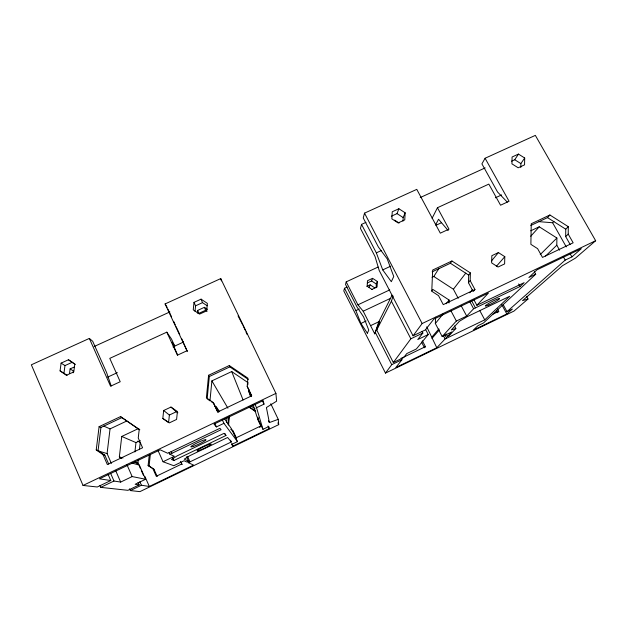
<?xml version="1.0" encoding="UTF-8"?>
<svg xmlns="http://www.w3.org/2000/svg" width="627" height="627" viewBox="0 0 627 627"><rect width="100%" height="100%" fill="white"/><g stroke="black" fill="none" stroke-linecap="round" stroke-linejoin="round"><path stroke-width="0.94" d="M568.227 234.122L568.281 226.66L549.895 214.998L531.241 223.761L530.881 244.35L537.598 248.645L542.488 257.407L573.149 242.806L568.227 234.122L565.687 236.591L570.115 244.412M565.687 236.591L565.75 229.184L568.281 226.66M559.605 250.165L556.807 245.196L556.886 238.017L539.259 226.794L530.724 230.814M524.689 158.004L524.556 164.854L518.176 167.785L511.93 163.851L512.087 157.001L518.458 154.085L524.689 158.004L520.865 163.6L520.786 167.456M504.798 256.686L504.625 263.912L498.05 267.024L491.654 262.901L491.85 255.683L498.418 252.587L504.798 256.686L496.318 266.42M470.156 280.63L470.407 272.949L451.942 260.989L432.669 270.041L431.768 291.226L438.516 295.63L443.273 304.628L474.952 289.549L470.156 280.63L468.447 282.73L473.205 291.571M468.447 282.73L468.706 275.12L470.407 272.949M449.003 302.966L449.112 300.035L432.818 289.4L431.768 290.967M446.15 333.979L447.451 336.456L451.675 331.981L442.192 336.542L435.35 323.508L435.608 317.215M401.1 358.088L401.946 359.733L395.864 367.493L436.807 347.734L426.744 326.832M403.012 221.08L403.185 217.593L405.128 212.78L398.874 208.744L392.243 211.777L391.867 218.862L398.137 222.922L404.776 219.873L405.128 212.78M372.172 289.556L367.156 286.249L367.485 280.724L372.587 278.341L377.368 281.484L377.062 287.009L371.952 289.4M376.122 287.699L376.333 284.055L377.368 281.484M259.382 427.285L261.145 426.438L257.862 419.51L257.807 417.167M257.862 419.51L258.003 417.801M251.623 396.037L247.195 386.357L247.916 378.183L229.294 365.541L208.587 375.267L206.393 397.816L213.196 402.479L217.898 412.088M247.806 384.806L247.963 383.003M250.353 396.154L248.856 391.514L249.013 389.775M228.15 424.604L228.91 416.297M228.573 425.028L229.372 416.289M226.621 422.418L227.052 417.684M209.982 400.629L211.887 380.887L231.708 371.56L247.986 382.627M207.153 398.866L209.324 376.513L208.587 375.267M197.364 313.132L197.638 310.428L204.418 307.316L207.443 309.354M194.017 302.371L193.249 309.856L199.566 314.119L206.636 310.874L207.38 303.382L201.079 299.142L194.017 302.371L195.569 305.827L195.005 311.353M168.585 422.59L169.384 415.035L163.671 410.513L170.967 407.072L177.417 411.524L176.595 419.432L169.29 422.904L162.816 418.428L163.671 410.513M157.212 476.489L154.038 469.372L148.097 465.61L149.242 455.233M154.038 469.372L149.085 465.908L150.315 454.669M134.915 451.949L135.973 442.591L140.252 440.562M138.677 464.529L137.932 462.851L138.246 460.022M139.413 449.653L140.236 442.348L137.595 441.173M121.607 458.494L119.349 456.911L121.748 436.455L138.81 428.39M111.379 463.424L107.076 453.58L110.046 428.892L126.748 421.023M108.714 464.082L104.858 455.218L103.055 454.7L96.237 449.92L99.097 426.673L120.517 416.618L139.829 429.793M104.858 455.218L98.094 450.484L100.916 427.465L122.124 417.496M69.511 373.559L70.122 368.895L74.535 366.873M73.116 372.814L73.359 370.972L70.122 368.895M67.073 375.393L63.954 373.23L64.973 365.596L72.199 362.288L75.311 364.444M68.468 359.757L74.793 364.13L73.774 371.897L66.399 375.283L60.067 370.878L61.109 363.119L68.468 359.757L72.199 362.288M526.602 296.477L527.997 299.008L522.542 300.639L562.458 265.73L575.539 258.058L595.65 240.729L535.34 135.377L485.094 158.255L509.069 201.259L500.558 205.209L488.841 184.103L437.442 207.733L448.995 229.137L440.311 233.166L416.775 189.362L364.522 213.141L363.245 217.961L378.394 247.03L387.204 258.857L393.748 276.491L391.334 281.695L382.729 269.9L376.341 252.861L361.536 224.38L365.98 222.342M378.073 267.047L346.214 281.86L345.524 284.439L357.092 307.159L363.597 316.925L368.762 330.1L367.359 333.243M361.536 224.38L360.454 228.416L375.04 256.514L379.202 270.488L413.06 335.806L425.278 329.967L433.821 319.112L488.457 293.013L476.865 305.294L473.753 299.479M347.115 287.048L344.505 288.263L343.792 290.936L385.495 373.096L513.983 311.078L527.997 299.008M346.214 281.86L357.915 304.832L363.198 311.211L374.742 333.846L378.81 321.753L392.094 295.145M374.742 333.846L379.484 321.753L376.709 329.99L393.325 362.516L403.67 357.539L406.774 353.589L416.367 348.973L428.249 334.52L425.615 329.488M376.709 329.99L391.413 301.203L393.145 296.022M369.107 287.542L370.134 284.83L374.781 287.879M367.398 282.91L371.599 280.951L372.587 278.341M391.326 216.229L397.032 213.619L398.874 208.744M432.097 218.314L437.442 207.733M435.608 224.842L438.555 219.254L448.172 230.548M485.094 158.255L481.904 163.866L497.556 192.011L507.306 202.113M432.074 277.314L433.813 276.491L439.002 268.38M511.608 161.178L514.743 159.736L518.458 154.085M432.175 271.828L450.413 263.262L451.942 260.989M393.325 362.516L410.857 338.792L422.864 333.047L422.01 331.393M385.495 373.096L391.742 364.648L401.946 359.733M413.06 335.806L422.136 323.532L595.65 240.729M458.227 298.295L453.407 289.243L465.783 273.106M422.864 333.047L417.794 339.536L428.249 334.52M446.181 303.774L449.112 300.035M435.35 323.508L443.328 313.68M491.521 260.871L498.418 252.587M432.019 336.918L438.892 328.901M469.772 292.817L472.319 289.839M431.956 338.455L439.355 329.888M422.402 340.837L425.435 346.676L424.479 347.781L421.462 341.981M473.785 290.897L474.952 289.549M530.732 236.246L539.259 226.794M530.795 225.485L547.528 217.624L549.895 214.998M442.192 336.542L456.362 321.032L466.684 316.086L473.589 308.766L520.065 286.5L524.125 282.667L476.865 305.294M539.024 221.66L552.63 222.75L553.97 221.315M436.807 347.734L445.099 338.948L484.749 319.848L509.72 296.265L466.997 316.768L459.419 321.251L451.338 329.935L455.845 328.517L454.489 325.954M455.845 328.517L449.042 335.688L447.451 336.456M540.223 254.586L556.886 238.017M545.553 256.098L556.807 245.196M534.314 271.71L535.701 274.218L483.448 323.015L478.033 325.625L473.283 330.123L506.804 313.947L512.369 309.072L507 311.658L503.293 304.832M497.446 308.907L498.771 311.36L497.329 312.693L496.451 311.07M507 311.658L565.201 260.111L571.91 256.89L581.315 248.653L536.939 269.845L528.898 277.463L535.701 274.218M253.034 404.501L256.913 416.563L262.964 429.33L268.771 426.532L269.218 428.594L233.001 446.071L231.606 444.457L237.476 441.627L231.473 428.774L224.435 418.648M129.577 488.825L130.345 490.58L141.428 485.251L149.336 486.458L193.602 465.093L188.296 462.671L187.504 460.923M270.786 403.749L278.239 419.338L278.717 424.636L139.931 491.623L130.345 490.58M225.947 435.506L224.113 433.32L177.245 455.813L171.484 459.466L173.938 460.492L225.947 435.506L225.117 433.735M134.633 461.848L139.351 465.148L145.597 479.255L135.134 484.287L139.178 484.906L138.089 482.422M182.465 464.333L181.72 464.019L156.28 476.269L153.09 469.098M257.658 418.891L260.965 425.866L236.152 437.811L232.876 430.788L230.744 429.323M401.899 358.001L425.435 346.676M492.822 314.229L498.771 311.36M139.178 484.906L127.924 490.322L100.72 487.367L99.952 485.596M186.509 456.722L188.515 461.151L186.791 461.981L184.072 460.743L173.742 465.712L163.051 461.746L158.09 450.68M188.296 462.671L231.332 441.941L230.509 440.185M262.964 429.33L256.553 407.722L263.983 404.164L263.215 400.59L213.979 424.111L216.409 426.916L223.933 423.327L237.476 441.627M169.102 452.482L169.893 454.262L221.104 429.73L219.92 428.312L167.762 453.282L160.175 449.818L99.442 478.824L110.775 480.541L108.189 474.553M100.72 487.367L113.973 481.034L120.674 482.077L132.156 476.567L145.597 479.255M163.051 461.746L174.384 456.307L169.893 454.262M111.198 385.958L106.59 372.532L92.71 341.3L89.347 338.415L31.35 364.804L83.023 485.447L275.919 393.395L220.735 278.592L165.089 303.93L187.402 351.622M110.775 480.541L97.271 486.991L83.023 485.447M344.505 288.263L355.862 310.608L360.925 323.446L366.121 320.993M169.384 415.035L176.328 411.751L177.872 412.809M370.565 325.656L378.81 321.753M355.862 310.608L359.349 308.962M363.198 311.211L390.582 298.311M357.915 304.832L389.735 289.893M209.324 376.513L229.827 366.881L248.276 379.406M366.826 286.374L370.134 284.83M186.877 350.791L177.441 355.172L166.798 332.161L109.78 358.378L120.212 381.733L110.571 386.208L89.347 338.415M382.729 269.9L390.699 266.185M107.679 377.117L117.359 372.642M172.989 346.911L183.593 342.005M376.341 252.861L381.608 250.424M436.071 225.234L441.384 222.773M495.401 197.795L501.616 194.919M207.106 311.258L205.617 310.255L198.939 313.32L197.638 310.428M94.136 346.527L169.846 311.94M420.239 197.56L485.173 167.895M195.569 305.827L202.505 302.645L207.161 305.78M268.536 420.811L269.367 422.567L278.239 419.338M131.889 463L139.351 465.148M97.953 450.837L107.076 453.58M135.228 462.036L137.932 462.851M96.237 449.92L98.094 450.484M119.349 456.911L122.978 458.008M148.097 465.61L149.085 465.908M99.097 426.673L100.916 427.465M121.748 436.455L135.973 442.591M103.808 426.109L110.046 428.892M188.515 461.151L184.26 459.136L189.777 455.688L227.609 437.497L231.332 441.941M60.067 370.878L63.954 373.23M514.743 159.736L520.865 163.6M547.528 217.624L565.75 229.184M61.109 363.119L64.973 365.596M397.032 213.619L403.185 217.593M394.579 220.116L399.093 223.032M450.413 263.262L468.706 275.12M433.813 276.491L453.407 289.243M371.599 280.951L376.333 284.055M251.208 406.139L255.103 408.796M249.334 406.837L255.761 411.218M248.794 407.001L255.173 411.351M207.898 399.375L210.147 400.912M211.644 401.938L213.893 403.482M214.873 405.982L216.323 406.97L219.568 411.641M120.517 416.618L139.202 429.597L138.246 438.014L142.588 447.764L107.342 464.544L103.055 454.7M162.816 418.428L167.864 422.065M170.967 407.072L176.328 411.751M232.876 430.788L236.504 438.304M166.798 332.161L171.532 339.113L174.761 346.088L172.127 342.271L177.645 355.117M360.925 323.446L367.32 333.172M165.089 303.93L167.135 307.371M211.887 380.887L227.922 408.216M552.63 222.75L566.267 246.897M570.029 253.559L571.91 256.89M563.336 256.796L565.201 260.111M518.67 283.953L520.065 286.5M501.819 304.746L506.804 313.947M479.702 310.443L484.749 319.848M471.488 300.537L475.423 307.888M469.654 301.407L473.589 308.766M461.253 305.89L466.684 316.086M451.064 311.039L456.362 321.032M444.958 334.936L446.667 338.196M443.391 335.688L445.099 338.948M364.522 213.141L422.136 323.532M238.048 315.898L242.735 324.911M391.413 301.203L410.857 338.792M375.385 332.576L391.742 364.648M277.871 422.872L278.717 424.636M262.298 400.629L263.983 404.164M267.988 425.999L269.218 428.594M247.195 386.357L251.701 395.825L217.647 412.041L213.196 402.479M248.856 391.514L251.294 396.632M254.938 404.313L256.553 407.722M216.323 406.97L218.721 412.135M222.334 419.886L223.933 423.327M231.786 443.454L233.001 446.071M167.95 309.119L171.61 316.996M173.648 321.369L175.27 324.872M176.085 326.62L179.753 334.497M214.787 423.421L216.409 426.916M187.622 456.621L189.997 461.848M243.166 325.726L245.133 330.1M245.925 331.848L247.109 334.473M180.513 461.347L181.72 464.019M172.738 457.843L173.938 460.492M171.124 451.518L171.923 453.29M144.892 476.434L149.336 486.458M181.759 338.846L187.026 350.767M139.421 466.214L140.534 468.737M141.279 470.422L143.512 475.47M139.868 481.708L141.428 485.251M126.873 464.552L132.156 476.567M115.76 470.83L120.674 482.077M110.697 473.479L113.973 481.034M201.079 299.142L202.505 302.645M204.418 307.316L205.617 310.255M229.294 365.541L229.827 366.881M231.708 371.56L243.072 399.948M260.965 425.866L261.145 426.438M220.735 278.592L221.402 280.896M269.367 422.567L266.404 407.542L276.617 401.17L275.919 393.395M197.568 450.86L197.121 450.837A7.822 0.807 -25.3 0 1 202.505 447.357A7.822 0.807 -25.3 0 1 210.782 444.041L211.197 444.073A7.822 0.807 -25.3 0 1 205.805 447.545A7.822 0.807 -25.3 0 1 197.568 450.86M193.657 446.291A8.37 0.925 -25.2 0 0 205.93 439.958A8.37 0.925 -25.2 0 0 195.734 443.579A8.37 0.925 -25.2 0 0 193.657 446.291M488.825 304.981A8.018 0.831 -27.6 0 0 499.601 298.624A8.018 0.831 -27.6 0 0 489.036 303.241A8.018 0.831 -27.6 0 0 488.825 304.981"/></g></svg>
